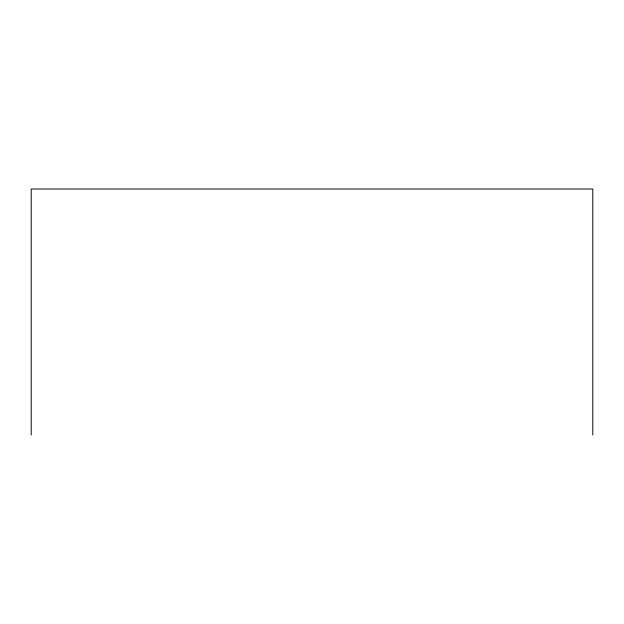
<?xml version="1.0" encoding="UTF-8"?>
<svg xmlns="http://www.w3.org/2000/svg" width="624" height="624" viewBox="0 0 624 624"><rect width="100%" height="100%" fill="white"/><g stroke="black" fill="none" stroke-linecap="round" stroke-linejoin="round"><path stroke-width="0.94" d="M592.8 434.998L592.8 189.002L31.2 189.002L31.2 434.998"/></g></svg>
